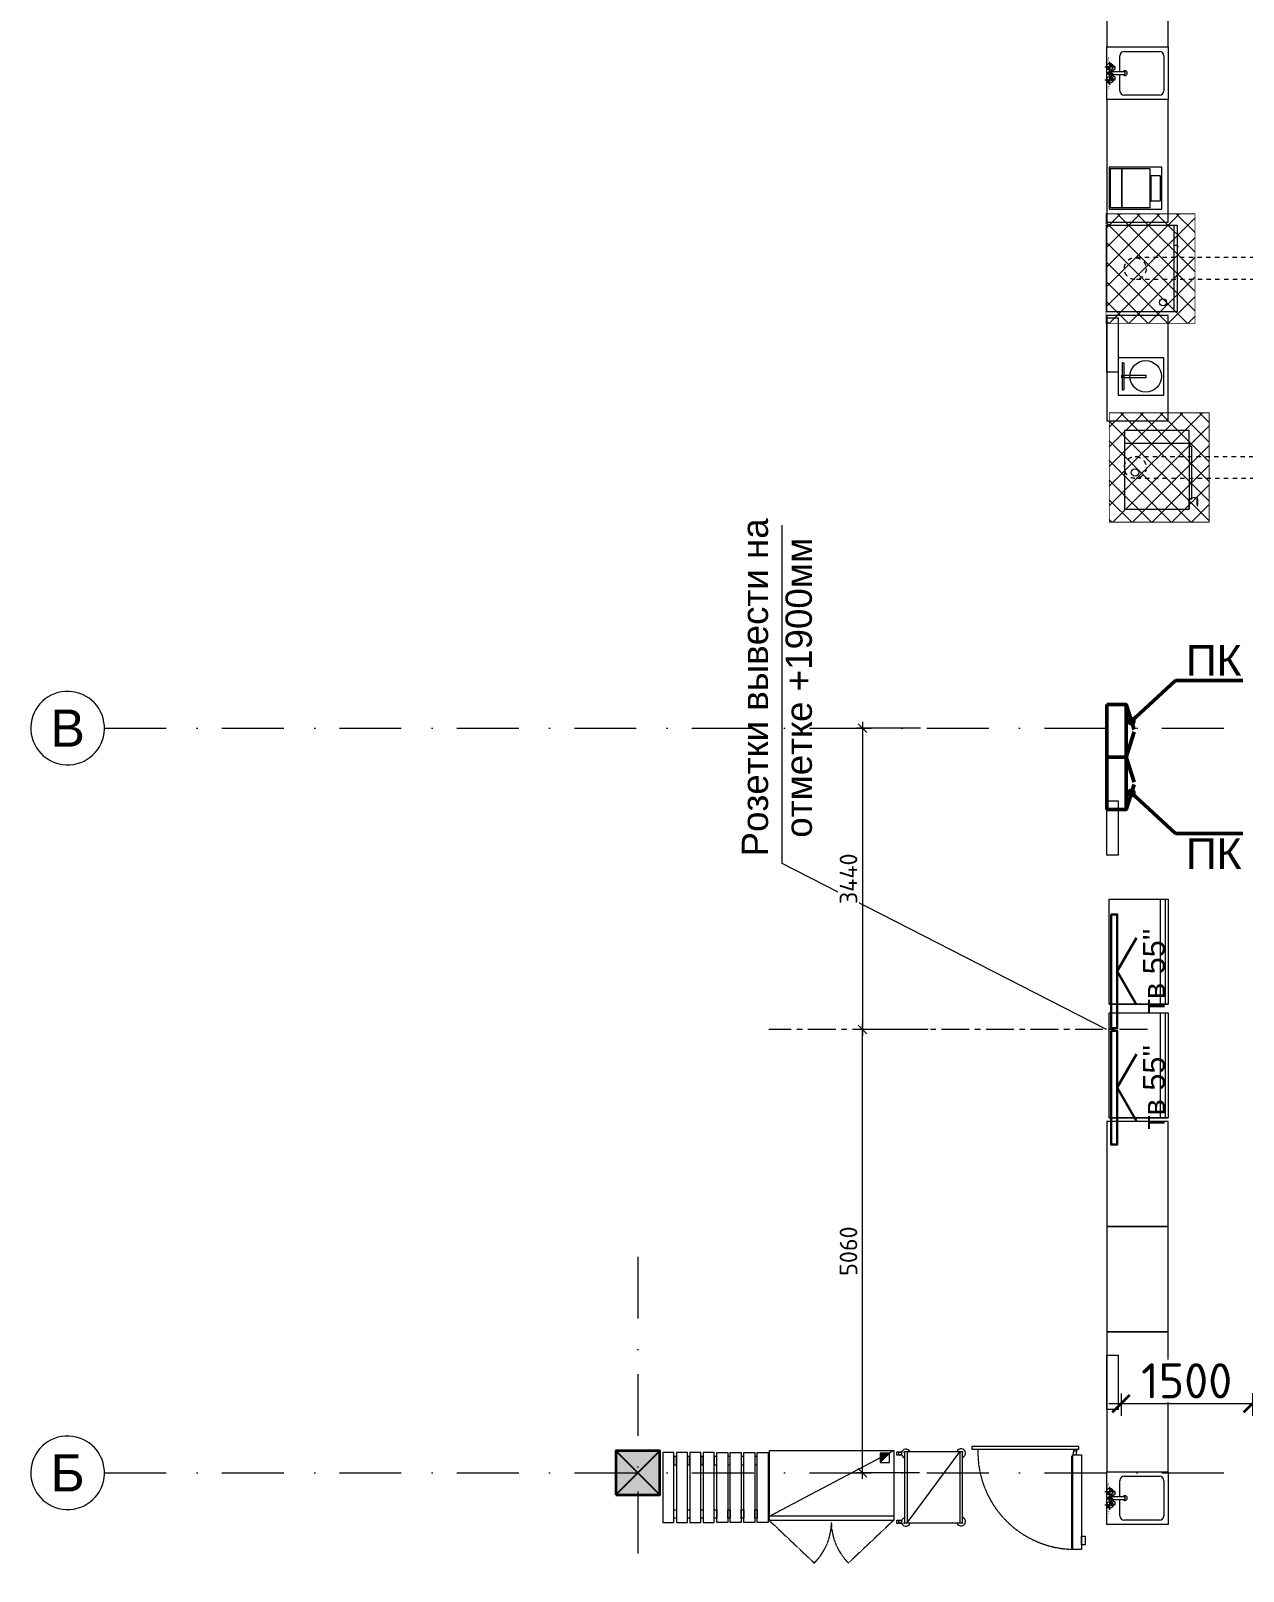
# Model space of a CAD drawing. Header units: millimetres. Extents: x -164867 to 807677, y -316775 to 513985.
# Drawn here: x 240111 to 253945, y 465340 to 482922 of the extents above; entities that cross this region are included whole.
import ezdxf

# ---------------------------------------------------------------- set-up
doc = ezdxf.new("R2010")
doc.units = ezdxf.units.MM
for name, pattern in [('ACAD_ISO03W100', [30, 12, -18]), ('ACISOWELD', [3, 2, -1]), ('CENTER', [50.8, 31.75, -6.35, 6.35, -6.35]), ('CENTER2', [28.575, 19.05, -3.175, 3.175, -3.175]), ('CONTINUA', [0]), ('DASHED2', [9.525, 6.35, -3.175]), ('EVENDASH', [0.25, 0.125, -0.125]), ('NASCOSTA', [0.375, 0.25, -0.125]), ('А_Штрихпунктирная', [1340.555525, 705.555534, -352.777767, 0, -282.222223])]:
    doc.linetypes.add(name, pattern=pattern)
doc.layers.get('Defpoints').update_dxf_attribs({"color": 140})
for name, color, linetype, lineweight in [('00_asys', 7, 'CENTER2', 13), ('00_kolony', 7, 'Continuous', 35), ('Details', 7, 'Continuous', 20), ('Freezing', 5, 'Continuous', 30), ('INT_2_Sviesa_SAB_LED JUOSTOS', 1, 'Continuous', 18), ('INT_TV', 5, 'Continuous', 13), ('POWER_SUP', 2, 'Continuous', 5), ('Santechnika', 122, 'Continuous', 0), ('TECHNO', 7, 'Continuous', 15), ('Techno_Vytiazhka', 7, 'Continuous', 9), ('xVENTILATION', 30, 'DASHED2', 0)]:
    doc.layers.add(name, color=color, linetype=linetype, lineweight=lineweight)
doc.layers.add('00_planas_hatch', color=7, linetype='Continuous', lineweight=0, true_color=0x3c3c3c)
doc.layers.add('ПК', color=7, linetype='Continuous', lineweight=50, true_color=0xde6902)
for name, color, linetype in [('elux3d-200-2d', 1, 'Continuous'), ('elux3d-204-2d', 7, 'CONTINUA'), ('elux3d-ins-3D', 3, 'Continuous')]:
    doc.layers.add(name, color=color, linetype=linetype)
doc.styles.add('ISOCPEUR', font='isocpeur.ttf')
doc.styles.add('RomanS', font='romans.shx')
doc.styles.get("Standard").update_dxf_attribs({"font": 'arial.ttf'})
doc.styles.add('стиль1', font='arial.ttf')
doc.dimstyles.new('M50', dxfattribs={"dimtxt": 95, "dimasz": 80, "dimexe": 80, "dimexo": 0, "dimgap": 50, "dimtad": 1, "dimdec": 0, "dimzin": 0, "dimdsep": 46, "dimtxsty": 'Standard', "dimblk": 'OBLIQUE', "dimcen": 80, "dimdle": 80, "dimadec": 0, "dimazin": 0, "dimtfac": 1, "dimtdec": 0, "dimtofl": 0, "dimtmove": 2, "dimatfit": 3, "dimfxl": 1, "dimtolj": 1, "dimtzin": 0, "dimarcsym": 0})
doc.dimstyles.new('SAB_int_100', dxfattribs={"dimtxt": 200, "dimasz": 100, "dimexe": 70, "dimexo": 70, "dimgap": 60, "dimtad": 1, "dimdec": 1, "dimrnd": 5, "dimtxsty": 'ISOCPEUR', "dimblk": 'ARCHTICK', "dimcen": 20, "dimdle": 70, "dimadec": 0, "dimazin": 0, "dimtfac": 1, "dimtdec": 1, "dimtmove": 1, "dimatfit": 2, "dimfxl": 1, "dimtfill": 1, "dimarcsym": 0})
doc.dimstyles.new('SAB_int_200', dxfattribs={"dimtxt": 400, "dimasz": 200, "dimexe": 140, "dimexo": 140, "dimgap": 60, "dimtad": 1, "dimdec": 1, "dimrnd": 5, "dimtxsty": 'ISOCPEUR', "dimblk": 'ARCHTICK', "dimcen": 20, "dimdle": 140, "dimadec": 0, "dimazin": 0, "dimtfac": 1, "dimtdec": 1, "dimtmove": 1, "dimatfit": 2, "dimfxl": 1, "dimtfill": 1, "dimarcsym": 0})

# ---------------------------------------------------------------- blocks, each defined once
blk = doc.blocks.new('1-floor_Tehnology_2011-07-12$0$kaupiklis')
at = {"lineweight": 0, "ltscale": 200}
for p, q in [((282270, 543152), (281595, 543152)), ((281595, 543152), (281595, 541952)), ((281626, 541952), (281626, 543152)), ((281687, 543152), (281687, 541952)), ((282270, 541952), (282270, 543152)), ((281595, 541952), (282270, 541952)), ((282270, 541952), (281595, 541952))]:
    blk.add_line(p, q, dxfattribs=at)
blk = doc.blocks.new('98_мойка- тумба')
at = {"layer": 'Details', "lineweight": 0}
for p, q in [((32519, 13700), (33119, 13700)), ((32519, 13700), (33119, 13700)), ((32519, 13000), (32519, 13700)), ((32619, 13550), (32803, 13550)), ((32835, 13666), (32803, 13666)), ((32803, 13666), (32803, 13489)), ((32835, 13489), (32835, 13666)), ((32835, 13550), (33019, 13550)), ((33119, 13700), (33119, 13000)), ((32569, 13100), (32569, 13500)), ((32803, 13489), (32835, 13489)), ((33069, 13500), (33069, 13100)), ((33019, 13050), (32619, 13050)), ((33119, 13000), (32519, 13000))]:
    blk.add_line(p, q, dxfattribs=at)
for centre, start, end in [((32619, 13500), 90, 180), ((33019, 13500), 0, 90), ((32619, 13100), 180, 270), ((33019, 13100), 270, 0)]:
    blk.add_arc(centre, 50, start, end, dxfattribs=at)
for centre, major_axis, start_param, end_param in [((32761, 13636), (20.3, 20.3), 4.712389, 10.995574), ((32878, 13636), (20.3, 20.3), 4.712389, 10.995574), ((32820, 13492), (18.9, 18.9), 1.474931, 6.485096)]:
    blk.add_ellipse(centre, major_axis=major_axis, ratio=1, start_param=start_param, end_param=end_param, dxfattribs=at)
at = {"layer": 'Santechnika', "color": 1, "lineweight": 0}
for p, q in [((32744, 13723), (32744, 13610)), ((32688, 13666), (32800, 13666)), ((32707, 13668), (32743, 13704)), ((32707, 13672), (32739, 13703)), ((32708, 13676), (32734, 13703)), ((32709, 13666), (32744, 13702)), ((32710, 13682), (32729, 13701)), ((32712, 13666), (32744, 13698)), ((32716, 13666), (32744, 13695)), ((32719, 13666), (32744, 13691)), ((32723, 13666), (32744, 13688)), ((32726, 13666), (32744, 13684)), ((32730, 13666), (32744, 13680)), ((32734, 13666), (32744, 13677)), ((32737, 13666), (32744, 13673)), ((32741, 13666), (32744, 13670)), ((32744, 13631), (32780, 13666)), ((32744, 13634), (32776, 13666)), ((32744, 13638), (32772, 13666)), ((32744, 13642), (32769, 13666)), ((32744, 13645), (32765, 13666)), ((32744, 13649), (32762, 13666)), ((32744, 13652), (32758, 13666)), ((32744, 13656), (32755, 13666)), ((32744, 13659), (32751, 13666)), ((32744, 13663), (32748, 13666)), ((32746, 13629), (32782, 13665)), ((32749, 13629), (32781, 13661)), ((32754, 13630), (32780, 13657)), ((32759, 13632), (32778, 13651))]:
    blk.add_line(p, q, dxfattribs=at)
at = {"layer": 'Santechnika', "color": 5, "lineweight": 0}
for p, q in [((32894, 13723), (32894, 13610)), ((32838, 13666), (32950, 13666)), ((32857, 13668), (32893, 13704)), ((32857, 13672), (32889, 13703)), ((32858, 13676), (32884, 13703)), ((32859, 13666), (32894, 13702)), ((32860, 13682), (32879, 13701)), ((32862, 13666), (32894, 13698)), ((32866, 13666), (32894, 13695)), ((32869, 13666), (32894, 13691)), ((32873, 13666), (32894, 13688)), ((32876, 13666), (32894, 13684)), ((32880, 13666), (32894, 13680)), ((32884, 13666), (32894, 13677)), ((32887, 13666), (32894, 13673)), ((32891, 13666), (32894, 13670)), ((32894, 13631), (32930, 13666)), ((32894, 13634), (32926, 13666)), ((32894, 13638), (32922, 13666)), ((32894, 13642), (32919, 13666)), ((32894, 13645), (32915, 13666)), ((32894, 13649), (32912, 13666)), ((32894, 13652), (32908, 13666)), ((32894, 13656), (32905, 13666)), ((32894, 13659), (32901, 13666)), ((32894, 13663), (32898, 13666)), ((32896, 13629), (32932, 13665)), ((32899, 13629), (32931, 13661)), ((32904, 13630), (32930, 13657)), ((32909, 13632), (32928, 13651))]:
    blk.add_line(p, q, dxfattribs=at)
at = {"layer": 'Santechnika', "color": 251, "lineweight": 0}
for p, q in [((32779, 13666), (32859, 13666)), ((32799, 13663), (32823, 13686)), ((32799, 13663), (32823, 13686)), ((32799, 13663), (32822, 13686)), ((32799, 13663), (32822, 13686)), ((32799, 13663), (32822, 13686)), ((32799, 13664), (32822, 13686)), ((32799, 13664), (32822, 13686)), ((32799, 13664), (32821, 13686)), ((32799, 13664), (32821, 13686)), ((32799, 13664), (32821, 13686)), ((32799, 13665), (32821, 13686)), ((32799, 13665), (32821, 13686)), ((32799, 13665), (32820, 13686)), ((32799, 13665), (32820, 13686)), ((32799, 13666), (32820, 13686)), ((32799, 13666), (32820, 13686)), ((32799, 13666), (32820, 13686)), ((32799, 13666), (32819, 13686)), ((32799, 13666), (32819, 13686)), ((32799, 13667), (32819, 13686)), ((32799, 13667), (32819, 13686)), ((32799, 13667), (32818, 13686)), ((32799, 13667), (32818, 13686)), ((32799, 13668), (32818, 13686)), ((32799, 13668), (32818, 13686)), ((32799, 13668), (32817, 13686)), ((32799, 13668), (32817, 13686)), ((32799, 13669), (32817, 13686)), ((32799, 13669), (32817, 13686)), ((32799, 13669), (32816, 13686)), ((32799, 13669), (32816, 13686)), ((32799, 13670), (32816, 13686)), ((32799, 13670), (32816, 13686)), ((32800, 13661), (32825, 13686)), ((32800, 13661), (32825, 13686)), ((32800, 13661), (32824, 13686)), ((32800, 13661), (32824, 13686)), ((32800, 13661), (32824, 13686)), ((32800, 13662), (32824, 13686)), ((32800, 13662), (32824, 13686)), ((32800, 13662), (32824, 13686)), ((32800, 13662), (32823, 13686)), ((32800, 13662), (32823, 13686)), ((32800, 13662), (32823, 13686)), ((32800, 13670), (32815, 13686)), ((32800, 13670), (32815, 13686)), ((32800, 13671), (32815, 13686)), ((32800, 13671), (32814, 13686)), ((32800, 13671), (32814, 13686)), ((32800, 13672), (32814, 13686)), ((32800, 13672), (32814, 13686)), ((32800, 13659), (32826, 13685)), ((32800, 13659), (32826, 13685)), ((32800, 13659), (32826, 13685)), ((32800, 13660), (32826, 13685)), ((32800, 13660), (32826, 13685)), ((32800, 13660), (32825, 13685)), ((32800, 13660), (32825, 13685)), ((32800, 13660), (32825, 13685)), ((32800, 13661), (32825, 13685)), ((32800, 13672), (32813, 13685)), ((32800, 13673), (32813, 13685)), ((32800, 13673), (32813, 13685)), ((32800, 13673), (32812, 13685)), ((32801, 13658), (32827, 13685)), ((32801, 13658), (32827, 13685)), ((32801, 13658), (32827, 13685)), ((32801, 13659), (32827, 13685)), ((32801, 13659), (32827, 13685)), ((32801, 13659), (32827, 13685)), ((32801, 13659), (32826, 13685)), ((32801, 13674), (32812, 13685)), ((32801, 13674), (32811, 13685)), ((32801, 13674), (32811, 13685)), ((32801, 13657), (32828, 13684)), ((32801, 13657), (32828, 13684)), ((32801, 13657), (32828, 13684)), ((32801, 13657), (32828, 13684)), ((32801, 13658), (32828, 13684)), ((32801, 13658), (32828, 13684)), ((32801, 13658), (32828, 13684)), ((32801, 13675), (32811, 13684)), ((32801, 13675), (32810, 13684)), ((32801, 13676), (32810, 13684)), ((32802, 13656), (32829, 13684)), ((32802, 13656), (32829, 13684)), ((32802, 13656), (32829, 13684)), ((32802, 13657), (32829, 13684)), ((32802, 13657), (32829, 13684)), ((32802, 13657), (32829, 13684)), ((32802, 13676), (32809, 13684)), ((32802, 13655), (32830, 13683)), ((32802, 13655), (32830, 13683)), ((32802, 13656), (32830, 13683)), ((32802, 13656), (32830, 13683)), ((32802, 13656), (32830, 13683)), ((32802, 13656), (32829, 13683)), ((32802, 13677), (32809, 13683)), ((32802, 13677), (32808, 13683)), ((32803, 13655), (32831, 13683)), ((32803, 13655), (32831, 13683)), ((32803, 13655), (32831, 13683)), ((32803, 13655), (32830, 13683)), ((32803, 13655), (32830, 13683)), ((32803, 13678), (32807, 13683)), ((32803, 13654), (32832, 13682)), ((32803, 13654), (32831, 13682)), ((32803, 13654), (32831, 13682)), ((32803, 13654), (32831, 13682)), ((32803, 13654), (32831, 13682)), ((32803, 13655), (32831, 13682)), ((32804, 13653), (32832, 13682)), ((32804, 13654), (32832, 13682)), ((32804, 13654), (32832, 13682)), ((32804, 13654), (32832, 13682)), ((32804, 13679), (32806, 13682)), ((32804, 13653), (32833, 13681)), ((32804, 13653), (32833, 13681)), ((32804, 13653), (32832, 13681)), ((32804, 13653), (32832, 13681)), ((32804, 13653), (32832, 13681)), ((32805, 13652), (32833, 13681)), ((32805, 13652), (32833, 13681)), ((32805, 13653), (32833, 13681)), ((32805, 13653), (32833, 13681)), ((32805, 13652), (32833, 13680)), ((32805, 13652), (32833, 13680)), ((32805, 13652), (32833, 13680)), ((32805, 13652), (32834, 13680)), ((32805, 13652), (32834, 13680)), ((32806, 13652), (32834, 13680)), ((32806, 13652), (32834, 13680)), ((32806, 13651), (32834, 13680)), ((32806, 13651), (32834, 13680)), ((32806, 13651), (32834, 13679)), ((32806, 13651), (32834, 13679)), ((32806, 13651), (32834, 13679)), ((32806, 13651), (32835, 13679)), ((32806, 13651), (32835, 13679)), ((32807, 13651), (32835, 13679)), ((32807, 13651), (32835, 13679)), ((32807, 13651), (32835, 13679)), ((32807, 13650), (32835, 13678)), ((32807, 13650), (32835, 13678)), ((32807, 13650), (32835, 13678)), ((32807, 13650), (32835, 13678)), ((32808, 13650), (32835, 13678)), ((32808, 13650), (32836, 13678)), ((32808, 13650), (32836, 13678)), ((32808, 13650), (32836, 13678)), ((32808, 13650), (32836, 13677)), ((32808, 13650), (32836, 13677)), ((32808, 13650), (32836, 13677)), ((32808, 13649), (32836, 13677)), ((32809, 13649), (32836, 13677)), ((32809, 13649), (32836, 13677)), ((32809, 13649), (32836, 13677)), ((32809, 13649), (32836, 13676)), ((32809, 13649), (32836, 13676)), ((32809, 13649), (32837, 13676)), ((32809, 13649), (32837, 13676)), ((32810, 13649), (32837, 13676)), ((32810, 13649), (32837, 13676)), ((32810, 13649), (32837, 13676)), ((32810, 13649), (32837, 13675)), ((32810, 13648), (32837, 13675)), ((32810, 13648), (32837, 13675)), ((32810, 13648), (32837, 13675)), ((32811, 13648), (32837, 13675)), ((32811, 13648), (32837, 13675)), ((32811, 13648), (32837, 13675)), ((32811, 13648), (32837, 13674)), ((32811, 13648), (32838, 13674)), ((32811, 13648), (32838, 13674)), ((32812, 13648), (32838, 13674)), ((32812, 13648), (32838, 13674)), ((32812, 13648), (32838, 13674)), ((32812, 13648), (32838, 13673)), ((32812, 13648), (32838, 13673)), ((32812, 13647), (32838, 13673)), ((32813, 13647), (32838, 13673)), ((32813, 13647), (32838, 13673)), ((32813, 13647), (32838, 13673)), ((32813, 13647), (32838, 13672)), ((32813, 13647), (32838, 13672)), ((32813, 13647), (32838, 13672)), ((32814, 13647), (32838, 13672)), ((32814, 13647), (32838, 13672)), ((32814, 13647), (32838, 13672)), ((32814, 13647), (32838, 13671)), ((32814, 13647), (32839, 13671)), ((32814, 13647), (32839, 13671)), ((32815, 13647), (32839, 13671)), ((32815, 13647), (32839, 13671)), ((32815, 13647), (32839, 13670)), ((32815, 13647), (32839, 13670)), ((32815, 13647), (32839, 13670)), ((32816, 13647), (32839, 13670)), ((32816, 13647), (32839, 13670)), ((32816, 13647), (32839, 13670)), ((32816, 13647), (32839, 13669)), ((32816, 13647), (32839, 13669)), ((32817, 13646), (32839, 13669)), ((32817, 13646), (32839, 13669)), ((32817, 13646), (32839, 13669)), ((32817, 13646), (32839, 13668)), ((32817, 13646), (32839, 13668)), ((32818, 13646), (32839, 13668)), ((32818, 13646), (32839, 13668)), ((32818, 13646), (32839, 13668)), ((32818, 13646), (32839, 13667)), ((32818, 13646), (32839, 13667)), ((32819, 13706), (32819, 13626)), ((32819, 13646), (32839, 13667)), ((32819, 13646), (32839, 13667)), ((32819, 13646), (32839, 13666)), ((32819, 13646), (32839, 13666)), ((32819, 13646), (32839, 13666)), ((32820, 13646), (32839, 13666)), ((32820, 13646), (32839, 13666)), ((32820, 13646), (32839, 13665)), ((32820, 13646), (32839, 13665)), ((32821, 13646), (32839, 13665)), ((32821, 13646), (32839, 13665)), ((32821, 13646), (32839, 13664)), ((32821, 13646), (32839, 13664)), ((32822, 13646), (32839, 13664)), ((32822, 13647), (32839, 13664)), ((32822, 13647), (32839, 13663)), ((32822, 13647), (32839, 13663)), ((32823, 13647), (32839, 13663)), ((32823, 13647), (32839, 13662)), ((32823, 13647), (32839, 13662)), ((32824, 13647), (32839, 13662)), ((32824, 13647), (32839, 13662)), ((32824, 13647), (32839, 13661)), ((32824, 13647), (32838, 13661)), ((32825, 13647), (32838, 13661)), ((32825, 13647), (32838, 13660)), ((32825, 13647), (32838, 13660)), ((32826, 13647), (32838, 13660)), ((32826, 13648), (32838, 13659)), ((32827, 13648), (32838, 13659)), ((32827, 13648), (32838, 13659)), ((32827, 13648), (32837, 13658)), ((32828, 13648), (32837, 13658)), ((32828, 13648), (32837, 13657)), ((32829, 13649), (32837, 13657)), ((32829, 13649), (32837, 13656)), ((32830, 13649), (32836, 13656)), ((32830, 13650), (32836, 13655)), ((32831, 13650), (32835, 13654))]:
    blk.add_line(p, q, dxfattribs=at)
at = {"layer": 'Santechnika', "color": 1, "lineweight": 0}
blk.add_circle((32744, 13666), 37.5, dxfattribs=at)
at = {"layer": 'Santechnika', "color": 5, "lineweight": 0}
blk.add_circle((32894, 13666), 37.5, dxfattribs=at)
at = {"layer": 'Santechnika', "color": 251, "lineweight": 0}
blk.add_ellipse((32819, 13666), major_axis=(14.1, 14.1), ratio=1, start_param=5.497787, end_param=11.780972, dxfattribs=at)
at = {"layer": 'Santechnika', "color": 1, "lineweight": 0, "style": 'RomanS'}
blk.add_text('HOTW', height=15, dxfattribs=at).set_placement((32646, 13671))
at = {"layer": 'Santechnika', "color": 251, "lineweight": 0, "style": 'RomanS'}
blk.add_text('DRAIN', height=15, dxfattribs=at).set_placement((32788, 13693))
at = {"layer": 'Santechnika', "color": 5, "lineweight": 0, "style": 'RomanS'}
blk.add_text('COLDW', height=15, dxfattribs=at).set_placement((32931, 13673))
blk = doc.blocks.new('36__горячий стол NW-460')
at = {"transparency": 33554669}
blk.add_lwpolyline([(4267, 1012), (4267, 1012), (4267, 1612), (3787, 1612), (3787, 1012), (4267, 1012)], dxfattribs=at)
for points in [[(4252, 1597), (4252, 1469), (3802, 1469), (3802, 1597)], [(4252, 1469), (4252, 1147), (3802, 1147), (3802, 1469)], [(4169, 1137), (3884, 1137), (3884, 1027), (4169, 1027)]]:
    blk.add_lwpolyline(points, close=True, dxfattribs=at)
blk = doc.blocks.new('159__печь для пиццы два уровня FME4+4')
at = {"transparency": 33554669}
for p, q in [((955, -437), (955, -1172)), ((955, -1172), (200, -1172)), ((320, -1201), (320, -1172)), ((330, -1269, 0), (330, -1202)), ((915, -1201), (915, -1172))]:
    blk.add_line(p, q, dxfattribs=at)
blk.add_lwpolyline([(1100, -1172), (1100, -437), (200, -437), (200, -1172), (200, -1172), (200, -1172), (200, -1172), (200, -1172), (320, -1172), (320, -1202), (915, -1202), (915, -1172), (915, -1172), (915, -1172), (915, -1172), (915, -1172), (955, -1172), (955, -1172)], close=True, dxfattribs=at)
at = {"transparency": 33554669, "elevation": 0}
blk.add_lwpolyline([(330, -1267), (330, -1265), (312, -1262), (294, -1261), (276, -1261), (258, -1262), (240, -1265), (240, -1267), (240, -1269), (258, -1272), (276, -1273), (294, -1273), (312, -1272), (330, -1269)], close=True, dxfattribs=at)
at = {"transparency": 33554669}
blk.add_circle((618, -555), 42.5, dxfattribs=at)
blk = doc.blocks.new('198_Pizza_press_')
at = {"transparency": 33554669}
for points in [[(17543, 12737), (17968, 12737), (17968, 13257), (17543, 13257)], [(17739.5, 13207), (17739.5, 13215), (17771.5, 13215), (17771.5, 13207)], [(17739.5, 12943), (17739.5, 13193), (17771.5, 13193), (17771.5, 12943)]]:
    blk.add_lwpolyline(points, close=True, dxfattribs=at)
blk.add_lwpolyline([(17598, 13207), (17913, 13207), (17913, 13203, -0.4142136), (17903, 13193), (17608, 13193, -0.4142136), (17598, 13203)], format="xyb", close=True, dxfattribs=at)
blk.add_circle((17755.5, 12943), 180, dxfattribs=at)
blk = doc.blocks.new('59.1_гриль CB_GV_35-42_MAN')
at = {"transparency": 33554669}
for p, q in [((2480, -521), (1490, -521)), ((2252, -521), (2252, -561))]:
    blk.add_line(p, q, dxfattribs=at)
for points in [[(2480, -561), (1490, -561), (1490, 244), (2480, 244)], [(2239, -561), (2235, -561), (2235, -571), (2239, -571)]]:
    blk.add_lwpolyline(points, close=True, dxfattribs=at)
blk.add_circle((1599, -397), 40, dxfattribs=at)
blk = doc.blocks.new('Kameros_durys_N')
at = {"linetype": 'CONTINUA', "transparency": 33554687}
for p, q in [((16733, 15864), (15513, 15864)), ((15513, 15864), (15513, 15834)), ((15513, 15834), (16733, 15834)), ((15573, 15929), (15538, 15929)), ((15538, 15929), (15538, 15901)), ((15538, 15864), (15538, 15901)), ((15573, 15864), (15538, 15864)), ((15573, 15929), (15573, 15901)), ((15573, 15874), (15573, 15898)), ((15573, 15864), (15573, 15874)), ((16733, 15834), (16733, 15864))]:
    blk.add_line(p, q, dxfattribs=at)
for points in [[(15483, 16959), (15483, 16860), (15439, 16860), (15439, 16959)], [(15583, 17009), (15583, 15929), (15483, 15929), (15483, 17009)], [(15593, 16994), (15593, 15944), (15583, 15944), (15583, 16994)]]:
    blk.add_lwpolyline(points, close=True, dxfattribs=at)
at = {"linetype": 'ACISOWELD', "transparency": 33554687}
blk.add_arc((15555, 15901), 1108, 358.0602, 88.5514, dxfattribs=at)
at = {"linetype": 'CONTINUA', "transparency": 33554687}
blk.add_arc((15555, 15901), 17.5, 179.9738, 359.9738, dxfattribs=at)
blk = doc.blocks.new('92__шкаф объем 1400л. AF14ISOMTN')
at = {"linetype": 'NASCOSTA', "lineweight": 0}
for p, q in [((-1454, -870), (-944, -1353)), ((-42, -870), (-552, -1353))]:
    blk.add_line(p, q, dxfattribs=at)
at = {"lineweight": 0}
blk.add_lwpolyline([(-42, -820), (-1454, -820), (-34, -70)], dxfattribs=at)
blk.add_lwpolyline([(-34, -870), (-1454, -870), (-1454, -70), (-34, -70)], close=True, dxfattribs=at)
at = {"linetype": 'NASCOSTA', "lineweight": 0}
for centre, start, end in [((-1404, -885), 314.5767, 359.5962), ((-91, -885), 180.4038, 225.4233)]:
    blk.add_arc(centre, 657, start, end, dxfattribs=at)
at = {"layer": 'POWER_SUP', "lineweight": 0}
for p, q in [((-190, -206), (-84, -100)), ((-84, -100), (-190, -100)), ((-190, -100), (-190, -206)), ((-190, -199), (-92, -100)), ((-190, -185), (-106, -100)), ((-190, -170), (-120, -100)), ((-190, -156), (-134, -100)), ((-190, -142), (-148, -100)), ((-190, -128), (-163, -100)), ((-190, -114), (-177, -100)), ((-84, -206), (-84, -100)), ((-190, -206), (-84, -206))]:
    blk.add_line(p, q, dxfattribs=at)
at = {"layer": 'elux3d-ins-3D', "lineweight": 0, "flags": 9}
for tag, p in [('DIST', (-49, -70)), ('ANGOLO', (-49, -72))]:
    blk.add_attdef(tag, p, '', height=1, dxfattribs=at)
blk = doc.blocks.new('139_palete_')
at = {"transparency": 33554669}
for points in [[(15322, 16600), (16122, 16600), (16122, 16725), (15322, 16725)], [(15322, 16446.5), (16122, 16446.5), (16122, 16571.5), (15322, 16571.5)], [(15370, 16600), (15465, 16600), (15465, 16571.5), (15370, 16571.5)], [(16074, 16600), (15979, 16600), (15979, 16571.5), (16074, 16571.5)], [(15322, 16293), (16122, 16293), (16122, 16418), (15322, 16418)], [(15370, 16446.5), (15465, 16446.5), (15465, 16418), (15370, 16418)], [(16074, 16446.5), (15979, 16446.5), (15979, 16418), (16074, 16418)], [(15322, 16139.5), (16122, 16139.5), (16122, 16264.5), (15322, 16264.5)], [(15370, 16293), (15465, 16293), (15465, 16264.5), (15370, 16264.5)], [(16074, 16293), (15979, 16293), (15979, 16264.5), (16074, 16264.5)], [(15322, 16110.5), (16122, 16110.5), (16122, 15985.5), (15322, 15985.5)], [(15370, 16139.5), (15465, 16139.5), (15465, 16110.5), (15370, 16110.5)], [(16074, 16139.5), (15979, 16139.5), (15979, 16110.5), (16074, 16110.5)], [(15322, 15957), (16122, 15957), (16122, 15832), (15322, 15832)], [(15370, 15985.5), (15465, 15985.5), (15465, 15957), (15370, 15957)], [(15370, 15832), (15465, 15832), (15465, 15803.5), (15370, 15803.5)], [(16074, 15985.5), (15979, 15985.5), (15979, 15957), (16074, 15957)], [(16074, 15832), (15979, 15832), (15979, 15803.5), (16074, 15803.5)], [(15322, 15803.5), (16122, 15803.5), (16122, 15678.5), (15322, 15678.5)], [(15322, 15650), (16122, 15650), (16122, 15525), (15322, 15525)], [(15370, 15678.5), (15465, 15678.5), (15465, 15650), (15370, 15650)], [(16074, 15678.5), (15979, 15678.5), (15979, 15650), (16074, 15650)]]:
    blk.add_lwpolyline(points, close=True, dxfattribs=at)
blk = doc.blocks.new('34.1__тележка ротационной печи 600х800 12670002')
at = {"layer": 'elux3d-200-2d', "lineweight": 0}
blk.add_lwpolyline([(460, -667), (460, 143), (-200, 143), (-200, -667)], close=True, dxfattribs=at)
at = {"layer": 'elux3d-204-2d', "lineweight": 0}
for points in [[(430, -662), (430, 145), (-170, -667), (-170, 143)], [(491, 152), (550, 152), (550, 112), (491, 112)], [(493, 147), (525, 147), (525, 117), (492, 117)], [(491, -628), (550, -628), (550, -668), (491, -668)], [(493, -633), (525, -633), (525, -663), (492, -663)]]:
    blk.add_lwpolyline(points, dxfattribs=at)
for centre, start, end in [((-185, 128), 17.4576, 252.5424), ((445, 132), 287.4576, 162.5424), ((-185, -652), 107.4576, 342.5424), ((445, -648), 197.4576, 72.5424)]:
    blk.add_arc(centre, 50, start, end, dxfattribs=at)
at = {"layer": 'elux3d-ins-3D', "lineweight": 0}
for p in [(-200, 143), (463, 147), (-200, -667), (463, -663)]:
    blk.add_point(p, dxfattribs=at)
blk = doc.blocks.new('TECHNOLOGIJA Garmatnaya')
at = {"layer": 'xVENTILATION', "transparency": 33554687}
h = blk.add_hatch(dxfattribs=at)
h.set_pattern_fill('ANSI37', color=256, scale=50, angle=450, style=0)
h.set_pattern_definition([(135, (-414819.4, -1226220.16), (-112.253202, -112.253202), []), (225, (-414819.4, -1226220.16), (112.253202, -112.253202), [])])
h.paths.add_polyline_path([(6357, 22870), (6357, 21620), (5342, 21620), (5342, 22870)])
h = blk.add_hatch(dxfattribs=at)
h.set_pattern_fill('ANSI37', color=256, scale=50, angle=450, style=0)
h.set_pattern_definition([(135, (-414780.19, -1228490.16), (-112.253202, -112.253202), []), (225, (-414780.19, -1228490.16), (112.253202, -112.253202), [])])
h.paths.add_polyline_path([(6519, 20600), (6519, 19350), (5379, 19350), (5379, 20600)])
at = {"layer": 'TECHNO', "transparency": 33554687, "flags": 128}
for points in [[(6050, 24775), (6050, 25775), (5350, 25775), (5350, 24775)], [(6050, 22775), (6050, 24175), (5350, 24175), (5350, 22775)], [(6050, 20509), (6050, 21709), (5350, 21709), (5350, 20509)], [(6050, 11310), (6050, 12510), (5350, 12510), (5350, 11310)], [(6050, 10110), (6050, 11310), (5350, 11310), (5350, 10110)], [(6050, 8510), (6050, 10110), (5350, 10110), (5350, 8510)]]:
    blk.add_lwpolyline(points, close=True, dxfattribs=at)
at = {"layer": 'TECHNO', "transparency": 33554687}
for points in [[(5350, 21062), (5350, 21682), (5480, 21682), (5480, 21062), (5350, 21062)], [(5350, 9222), (5350, 9842), (5480, 9842), (5480, 9222), (5350, 9222)]]:
    blk.add_lwpolyline(points, dxfattribs=at)
at = {"layer": 'TECHNO', "transparency": 33554669}
blk.add_lwpolyline([(5350, 15551), (5350, 16171), (5480, 16171), (5480, 15551), (5350, 15551)], dxfattribs=at)
at = {"layer": 'xVENTILATION', "linetype": 'ACAD_ISO03W100', "ltscale": 10, "transparency": 33554687, "const_width": 10}
for points in [[(6357, 22870), (6357, 21620), (5342, 21620), (5342, 22870)], [(6519, 20600), (6519, 19350), (5379, 19350), (5379, 20600)]]:
    blk.add_lwpolyline(points, close=True, dxfattribs=at)
at = {"layer": 'Freezing', "transparency": 33554669, "xscale": -1}
for p in [(287647, -528104), (287647, -529402)]:
    blk.add_blockref('1-floor_Tehnology_2011-07-12$0$kaupiklis', p, dxfattribs=at)
at = {"layer": 'TECHNO', "transparency": 33554687}
for name, p, rotation in [('98_мойка- тумба', (19050, -8344), 90), ('36__горячий стол NW-460', (6990, 19135), 90.00001281994487), ('59.1_гриль CB_GV_35-42_MAN', (5594, 20261), 90), ('198_Pizza_press_', (18738, 3259), 90), ('159__печь для пиццы два уровня FME4+4', (5117, 19299), 90), ('Kameros_durys_N', (20543, 24635), 180.0000090713219), ('139_palete_', (17011, -7389), 90), ('34.1__тележка ротационной печи 600х800 12670002', (3503, 8072), 180), ('98_мойка- тумба', (19050, -24609), 90)]:
    blk.add_blockref(name, p, dxfattribs=dict(at, rotation=rotation))
blk.add_blockref('92__шкаф объем 1400л. AF14ISOMTN', (2955, 8824), dxfattribs=at)
blk = doc.blocks.new('_Oblique')
at = {"color": 0, "linetype": 'ByBlock', "lineweight": -2}
blk.add_line((-0.5, -0.5), (0.5, 0.5), dxfattribs=at)
blk = doc.blocks.new('_ArchTick')
at = {"color": 0, "linetype": 'ByBlock', "const_width": 0.15}
blk.add_lwpolyline([(-0.5, -0.5), (0.5, 0.5)], dxfattribs=at)
blk = doc.blocks.new('*D414')
at = {"layer": 'Defpoints', "color": 0, "ltscale": 500, "transparency": 16777216}
for p in [(5513, 9547), (7012, 9548), (7012, 9290)]:
    blk.add_point(p, dxfattribs=at)
at = {"layer": 'INT_2_Sviesa_SAB_LED JUOSTOS', "color": 0, "lineweight": -2, "ltscale": 500, "transparency": 16777216}
for p, q in [((5513, 9407), (5513, 9150)), ((7012, 9408), (7012, 9150)), ((5373, 9290), (7152, 9290))]:
    blk.add_line(p, q, dxfattribs=at)
at = {"layer": 'INT_2_Sviesa_SAB_LED JUOSTOS', "color": 0, "ltscale": 500, "transparency": 16777216, "insert": (6262, 9550), "char_height": 400, "attachment_point": 5, "style": 'ISOCPEUR', "bg_fill": 3, "box_fill_scale": 1.1, "bg_fill_color": 256, "bg_fill_true_color": 13158600, "bg_fill_transparency": 0}
blk.add_mtext('1500', dxfattribs=at)
at = {"layer": 'INT_2_Sviesa_SAB_LED JUOSTOS', "color": 0, "lineweight": -2, "ltscale": 500, "transparency": 16777216, "xscale": 200, "yscale": 200, "zscale": 200, "rotation": 180}
blk.add_blockref('_ArchTick', (5513, 9290), dxfattribs=at)
at = {"layer": 'INT_2_Sviesa_SAB_LED JUOSTOS', "color": 0, "lineweight": -2, "ltscale": 500, "transparency": 16777216, "xscale": 200, "yscale": 200, "zscale": 200}
blk.add_blockref('_ArchTick', (7012, 9290), dxfattribs=at)
blk = doc.blocks.new('*D411')
at = {"layer": 'Defpoints', "color": 0, "transparency": 16777216}
for p in [(2563, 13560), (3381, 13560), (3284, 8500)]:
    blk.add_point(p, dxfattribs=at)
at = {"layer": 'INT_TV', "color": 0, "lineweight": -2, "transparency": 16777216}
for p, q in [((3311, 13560), (2493, 13560)), ((2563, 8430), (2563, 13630)), ((3214, 8500), (2493, 8500))]:
    blk.add_line(p, q, dxfattribs=at)
at = {"layer": 'INT_TV', "color": 0, "lineweight": -2, "transparency": 16777216, "xscale": 100, "yscale": 100, "zscale": 100}
for p, rotation in [((2563, 13560), 90), ((2563, 8500), 270)]:
    blk.add_blockref('_ArchTick', p, dxfattribs=dict(at, rotation=rotation))
at = {"layer": 'INT_TV', "color": 0, "transparency": 16777216, "insert": (2403, 11030), "char_height": 200, "attachment_point": 5, "rotation": 90, "style": 'ISOCPEUR', "bg_fill": 3, "box_fill_scale": 1.1, "bg_fill_color": 256, "bg_fill_true_color": 13158600, "bg_fill_transparency": 0}
blk.add_mtext('5060', dxfattribs=at)
blk = doc.blocks.new('*D412')
at = {"layer": 'Defpoints', "color": 0, "transparency": 16777216}
for p in [(3293, 17000), (2563, 13560), (3381, 13560)]:
    blk.add_point(p, dxfattribs=at)
at = {"layer": 'INT_TV', "color": 0, "lineweight": -2, "transparency": 16777216}
for p, q in [((2563, 17070), (2563, 13490)), ((3223, 17000), (2493, 17000)), ((3311, 13560), (2493, 13560))]:
    blk.add_line(p, q, dxfattribs=at)
at = {"layer": 'INT_TV', "color": 0, "lineweight": -2, "transparency": 16777216, "xscale": 100, "yscale": 100, "zscale": 100}
for p, rotation in [((2563, 17000), 90), ((2563, 13560), 270)]:
    blk.add_blockref('_ArchTick', p, dxfattribs=dict(at, rotation=rotation))
at = {"layer": 'INT_TV', "color": 0, "transparency": 16777216, "insert": (2403, 15280), "char_height": 200, "attachment_point": 5, "rotation": 90, "style": 'ISOCPEUR', "bg_fill": 3, "box_fill_scale": 1.1, "bg_fill_color": 256, "bg_fill_true_color": 13158600, "bg_fill_transparency": 0}
blk.add_mtext('3440', dxfattribs=at)
blk = doc.blocks.new('kolona 500x500')
at = {"layer": '00_planas_hatch', "transparency": 33554687}
h = blk.add_hatch(color=256, dxfattribs=at)
h.dxf.hatch_style = 1
h.paths.add_polyline_path([(-250, -250), (250, -250), (250, 250), (-250, 250)])
at = {"layer": '00_kolony', "color": 0, "transparency": 33554687}
blk.add_lwpolyline([(-250, -250), (250, -250), (250, 250), (-250, 250)], close=True, dxfattribs=at)
at = {"layer": 'Defpoints', "transparency": 33554687}
for points in [[(-250, 250), (250, -250)], [(250, 250), (-250, -250)]]:
    blk.add_lwpolyline(points, dxfattribs=at)
blk = doc.blocks.new('OSI Garmatnaya')
at = {"layer": '00_asys', "linetype": 'Continuous', "transparency": 33554687}
for points in [[(-6926.46, 16973.35, 1), (-6088.16, 17026.65, 1)], [(-6926.46, 8473.35, 1), (-6088.16, 8526.65, 1)]]:
    blk.add_lwpolyline(points, format="xyb", close=True, dxfattribs=at)
at = {"layer": '00_asys', "linetype": 'А_Штрихпунктирная', "transparency": 33554687}
for points in [[(-6087.31, 17000), (59815.7, 17000)], [(0, 10966.24), (0, -4664.1)], [(-6087.31, 8500), (59815.7, 8500)]]:
    blk.add_lwpolyline(points, dxfattribs=at)
at = {"layer": '00_kolony', "transparency": 33554669}
blk.add_blockref('kolona 500x500', (0, 8500), dxfattribs=at)
at = {"layer": '00_asys', "transparency": 33554687, "char_height": 425, "width": 1206.7351, "attachment_point": 5}
for s, insert in [('{\\fArial|b0|i0|c204|p34;В}', (-6507.31, 17000)), ('{\\fArial|b0|i0|c204|p34;Б}', (-6507.31, 8500))]:
    blk.add_mtext(s, dxfattribs=dict(at, insert=insert))
blk = doc.blocks.new('VYTIAZHKA Garmatnaya')
at = {"color": 214, "linetype": 'EVENDASH', "lineweight": 15, "ltscale": 400, "transparency": 33554687}
for p, q in [((10581, 25163), (10581, 22517)), ((10831, 25163), (10831, 22413)), ((10435, 22370), (10581, 22516)), ((10435, 22370), (5675, 22370)), ((10831, 22413), (10538, 22120)), ((10538, 22120), (5675, 22120))]:
    blk.add_line(p, q, dxfattribs=at)
for points in [[(12730, 25163), (12730, 20143, -0.198912), (12730, 20143), (12438, 19850, -0.198912), (12437, 19850), (5675, 19850)], [(5675, 20100), (12334, 20100, 0.198912), (12334, 20100), (12480, 20246, 0.198912), (12480, 20247), (12480, 25163)]]:
    blk.add_lwpolyline(points, format="xyb", dxfattribs=at)
for centre in [(10706, 25163), (10706, 25163), (12605, 25163), (5675, 22245), (9005, 22245), (5675, 19975), (9005, 19975)]:
    blk.add_circle(centre, 125, dxfattribs=at)
for centre, start, end in [((10581, 22517), 315, 0), ((10435, 22371), 270, 315), ((10831, 22413), 315, 0), ((10538, 22121), 270, 315)]:
    blk.add_arc(centre, 0.5, start, end, dxfattribs=at)
blk.add_ellipse((12605, 25163), major_axis=(0, -125), ratio=1, start_param=0, end_param=3.141593, dxfattribs=at)
blk = doc.blocks.new('PK Garmatnaya')
at = {"layer": 'ПК', "transparency": 33554687}
for p, q in [((6133, 17543), (6904, 17543)), ((5570, 17270), (5661, 16984)), ((5570, 16670), (5661, 16956)), ((5570, 16670), (5661, 16384)), ((5570, 16070), (5661, 16356)), ((6133, 15797), (6904, 15797))]:
    blk.add_line(p, q, dxfattribs=at)
for points in [[(5350, 17270), (5350, 16670), (5570, 16670), (5570, 17270)], [(5350, 16070), (5350, 16670), (5570, 16670), (5570, 16070)]]:
    blk.add_lwpolyline(points, close=True, dxfattribs=at)
for rotation, p in [(0, (6252, 17597)), (360, (6252, 15393))]:
    blk.add_text('ПК', height=350, rotation=rotation, dxfattribs=at).set_placement(p)
for points in [[(5631, 17079), (6133, 17543)], [(5631, 16261), (6133, 15797)]]:
    blk.add_leader(points, dimstyle='M50', override={"dimasz": 100, "dimtad": 0, "dimldrblk": 'Dot'}, dxfattribs=at)
blk = doc.blocks.new('LED Garmatnaya')
at = {"layer": 'INT_2_Sviesa_SAB_LED JUOSTOS', "ltscale": 500, "transparency": 33554687}
dim = blk.add_linear_dim(base=(7012.5, 9290.13), p1=(5512.5, 9547), p2=(7012.5, 9547.82), dimstyle='SAB_int_200', dxfattribs=at)
dim.commit()
dim.dimension.update_dxf_attribs({"geometry": '*D414', "text_midpoint": (6262.5, 9290.13), "dimtype": 128})
blk = doc.blocks.new('TV Garmatnaya')
at = {"layer": 'INT_TV', "transparency": 33554687}
blk.add_lwpolyline([(5346.65, 13560), (1647.6, 15454.22), (1647.6, 19318.4)], dxfattribs=at)
at = {"layer": 'INT_TV', "lineweight": 30, "transparency": 33554669}
for points in [[(5400, 14873.96), (5400, 13573.96), (5470, 13573.96), (5470, 14873.96), (5400, 14873.96)], [(5691.28, 14607.22), (5470, 14223.96), (5691.28, 13840.7)], [(5400, 13546.04), (5400, 12246.04), (5470, 12246.04), (5470, 13546.04), (5400, 13546.04)], [(5691.28, 13279.3), (5470, 12896.04), (5691.28, 12512.78)]]:
    blk.add_lwpolyline(points, dxfattribs=at)
at = {"layer": 'INT_TV', "lineweight": 30, "transparency": 33554687, "insert": (1989.23, 15017.95), "char_height": 300, "width": 4844.1694, "attachment_point": 7, "rotation": 90, "style": 'стиль1'}
blk.add_mtext('\\pi517.20748;Розетки вывести на \\P\\pi731.157;отметке +19{\\fArial|b0|i0|c186|p34;0}0мм{\\fArial|b0|i0|c186|p34; }', dxfattribs=at)
at = {"layer": 'INT_TV', "transparency": 33554687, "char_height": 250, "width": 3420.5286, "attachment_point": 1, "rotation": 90, "style": 'стиль1'}
for insert in [(5762.55, 13747.75), (5762.55, 12419.83)]:
    blk.add_mtext("тв 55''", dxfattribs=dict(at, insert=insert))
at = {"layer": 'INT_TV', "transparency": 33554687}
dim = blk.add_linear_dim(base=(2562.76, 13560), p1=(3284.45, 8500), p2=(3380.75, 13560), angle=90, dimstyle='SAB_int_100', dxfattribs=at)
dim.commit()
dim.dimension.update_dxf_attribs({"geometry": '*D411', "text_midpoint": (2402.76, 11030)})
at = {"layer": 'INT_TV', "linetype": 'CENTER', "ltscale": 10, "transparency": 33554687}
blk.add_lwpolyline([(5813.93, 13560), (1494.01, 13560)], dxfattribs=at)
at = {"layer": 'INT_TV', "transparency": 33554687}
dim = blk.add_linear_dim(base=(2562.76, 13560), p1=(3293.47, 17000), p2=(3380.75, 13560), angle=270, dimstyle='SAB_int_100', dxfattribs=at)
dim.commit()
dim.dimension.update_dxf_attribs({"geometry": '*D412', "text_midpoint": (2402.76, 15280)})

msp = doc.modelspace()

# ---------------------------------------------------------------- block references
at = {"layer": 'TECHNO', "transparency": 33554687}
msp.add_blockref('TECHNOLOGIJA Garmatnaya', (247038.21, 457962.73), dxfattribs=at)
at = {"layer": 'ПК', "transparency": 33554687}
msp.add_blockref('PK Garmatnaya', (247038.21, 457962.73), dxfattribs=at)

# ---------------------------------------------------------------- next in the draw order: block references
at = {"layer": 'INT_2_Sviesa_SAB_LED JUOSTOS', "transparency": 33554687}
msp.add_blockref('LED Garmatnaya', (247038.21, 457962.73), dxfattribs=at)

# ---------------------------------------------------------------- next in the draw order: block references
at = {"layer": 'INT_TV', "transparency": 33554687}
msp.add_blockref('TV Garmatnaya', (247038.21, 457962.73), dxfattribs=at)

# ---------------------------------------------------------------- next in the draw order: block references
at = {"layer": '00_asys', "linetype": 'CENTER2', "lineweight": 25, "ltscale": 200, "transparency": 33554687}
msp.add_blockref('OSI Garmatnaya', (247038.21, 457962.73), dxfattribs=at)

# ---------------------------------------------------------------- next in the draw order: block references
at = {"layer": 'Techno_Vytiazhka', "transparency": 33554687}
msp.add_blockref('VYTIAZHKA Garmatnaya', (247038.21, 457962.73), dxfattribs=at)

doc.saveas('drawing.dxf')
